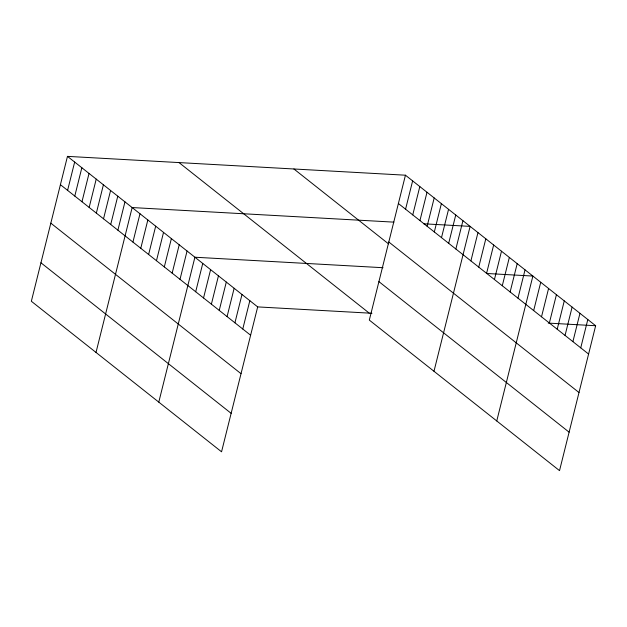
<?xml version="1.0" encoding="UTF-8"?>
<svg xmlns="http://www.w3.org/2000/svg" width="627" height="627" viewBox="0 0 627 627"><rect width="100%" height="100%" fill="white"/><g stroke="black" fill="none" stroke-linecap="round" stroke-linejoin="round"><path stroke-width="0.94" d="M67.473 156.366L31.35 301.266L221.55 451.801L257.681 306.901L67.473 156.366L405.45 175.199L595.65 325.734L559.527 470.634L369.319 320.099L405.45 175.199M67.598 190.373L74.66 162.056M74.785 196.063L81.847 167.738M81.972 201.745L89.034 173.428M89.159 207.435L96.221 179.11M96.346 213.125L103.4 184.8M103.526 218.807L110.587 190.49M110.713 224.497L117.774 196.173M117.9 230.18L124.961 201.863M96.017 352.445L132.148 207.553L393.905 222.138M132.932 242.077L139.993 213.76M140.777 248.292L147.839 219.967M148.623 254.499L155.684 226.175M156.468 260.707L163.529 232.39M164.313 266.922L171.375 238.597M172.159 273.129L179.22 244.804M180.004 279.336L187.065 251.019M158.788 402.126L194.911 257.227L383.05 267.713M195.695 291.759L202.756 263.434M203.54 297.966L210.601 269.649M211.393 304.173L218.447 275.856M219.238 310.389L226.3 282.064M227.084 316.596L234.145 288.279M234.929 322.803L241.991 294.486M242.774 329.018L249.836 300.694M405.575 209.206L412.629 180.889M412.754 214.896L419.816 186.572M419.941 220.579L427.003 192.262M427.128 226.269L434.19 197.944M434.315 231.959L441.377 203.634M441.502 237.641L448.556 209.324M448.681 243.331L455.743 215.006M455.868 249.013L462.93 220.696M433.986 371.278L470.117 226.378L423.648 223.792M470.901 260.91L477.962 232.593M478.746 267.126L485.807 238.801M486.591 273.333L493.653 245.008M494.437 279.54L501.498 251.223M502.282 285.755L509.343 257.431M510.127 291.963L517.189 263.638M517.973 298.17L525.034 269.853M496.756 420.96L532.879 276.06L486.411 273.466M533.671 310.592L540.733 282.268M541.516 316.8L548.578 288.483M549.362 323.007L556.423 294.69M557.207 329.222L564.269 300.897M565.052 335.429L572.114 307.105M572.898 341.637L579.959 313.32M580.743 347.852L587.805 319.527M257.681 306.901L371.944 313.273M548.249 323.093L595.65 325.734M398.388 203.516L588.588 354.059M388.795 241.991L578.995 392.526M293.914 168.984L388.544 243.879M378.912 281.625L569.112 432.168M179.008 162.581L369.209 313.116M60.419 184.691L250.62 335.226M50.826 223.157L241.027 373.692M40.943 262.791L231.144 413.334"/></g></svg>
